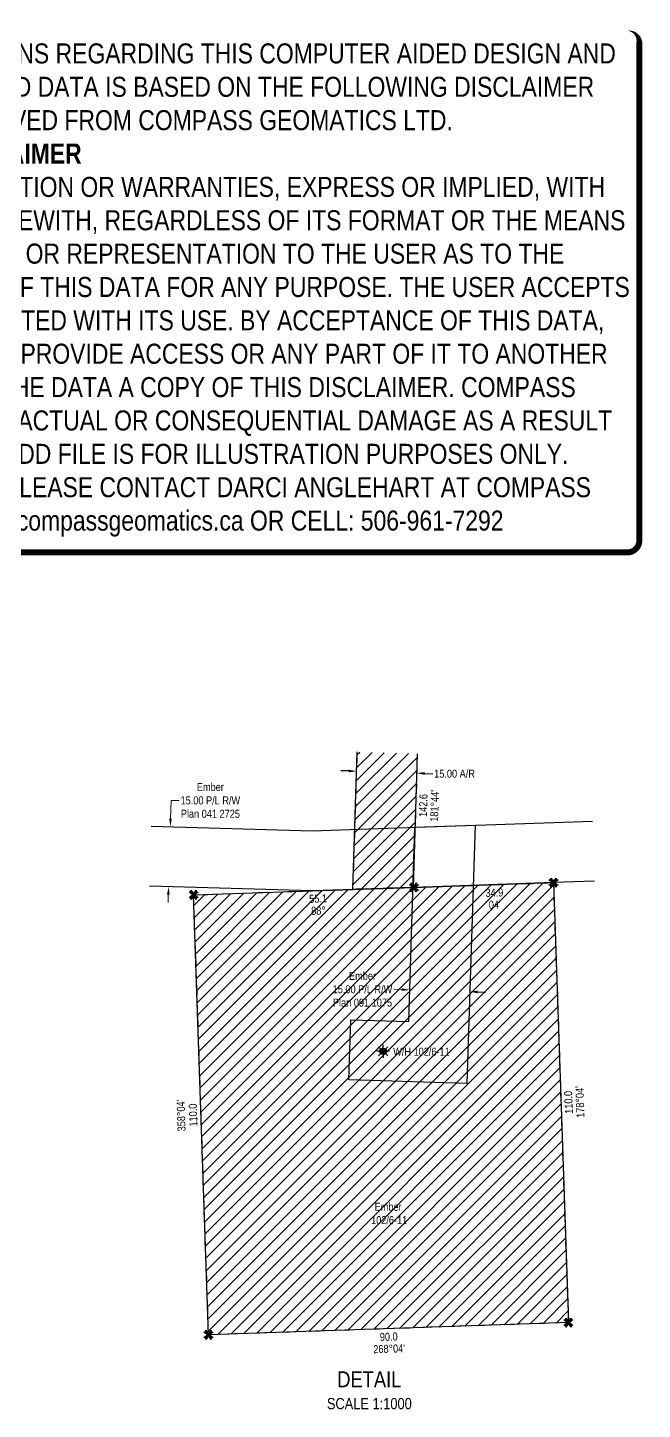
# Model space of a CAD drawing. Extents: x 350566 to 352400, y 5751636 to 5753423.
# Drawn here: x 351632 to 352400, y 5751697 to 5753423 of the extents above; entities that cross this region are included whole.
import ezdxf
from ezdxf.enums import TextEntityAlignment as Align

# ---------------------------------------------------------------- set-up
doc = ezdxf.new("R2010")
doc.units = 0
doc.header["$LTSCALE"] = 5
doc.header["$PDSIZE"] = 0.5
doc.linetypes.add('foc-ACCESSROAD', pattern=[3.75, 2.5, -1.25])
doc.layers.get('Defpoints').update_dxf_attribs({"color": 9})
for name, color, linetype in [('C-AR', 13, 'foc-ACCESSROAD'), ('C-RW', 13, 'Continuous'), ('C-WS', 13, 'foc-ACCESSROAD'), ('C-WS-S', 8, 'Continuous'), ('CG-NOTES', 7, 'Continuous'), ('L-BD', 7, 'Continuous'), ('L-MON', 1, 'Continuous'), ('P-PROPOSED', 10, 'Continuous'), ('P-TXT', 4, 'Continuous')]:
    doc.layers.add(name, color=color, linetype=linetype)
doc.layers.add('C-RW-T', color=13, linetype='Continuous', lineweight=9)
doc.layers.add('C-WS-T', color=13, linetype='Continuous', lineweight=9)
doc.layers.add('DISCLAIMER', color=7, linetype='Continuous', plot=False)
doc.layers.add('P-PROPOSED-EXISTING-H', color=7, linetype='Continuous', true_color=0xffeebd)
doc.styles.add('175L', font='ARIALN.TTF', dxfattribs={"height": 20})
doc.styles.add('80', font='ARIALN.TTF', dxfattribs={"height": 10})
doc.styles.add('80CG', font='ARIALN.TTF', dxfattribs={"height": 10})
doc.styles.add('80L', font='ARIALN.TTF', dxfattribs={"height": 10})
doc.dimstyles.new('Compass 5 000', dxfattribs={"dimscale": 5, "dimtxt": 9, "dimasz": 2, "dimexe": 0.2, "dimexo": 0.0625, "dimgap": 0.5, "dimtad": 0, "dimtih": 1, "dimtoh": 1, "dimzin": 0, "dimdsep": 46, "dimtxsty": '80CG', "dimcen": 0.1, "dimse1": 1, "dimse2": 1, "dimclrd": 256, "dimclrt": 256, "dimaunit": 1, "dimadec": 4, "dimazin": 0, "dimtfac": 0.06, "dimtofl": 0, "dimtmove": 0, "dimatfit": 1, "dimfxl": 0.2, "dimtolj": 1, "dimtzin": 0, "dimlwd": -1, "dimarcsym": 0})
pattern_1 = [(45, (94.686, 2588.23), (-7.85560252, 7.85560252), [])]

# ---------------------------------------------------------------- blocks, each defined once
blk = doc.blocks.new('GAS')
h = blk.add_hatch(color=255)
h.dxf.hatch_style = 1
edge = h.paths.add_edge_path()
edge.add_arc((0, 0), 0.9, 0, 360)
for p, q in [((-0.81, 0), (-1.62, 0)), ((-0.57, 0.57), (-1.14, 1.14)), ((0, 0.81), (0, 1.62)), ((0.57, 0.57), (1.14, 1.14)), ((1.62, 0), (0.81, 0)), ((-0.57, -0.57), (-1.14, -1.14)), ((0, -0.81), (0, -1.62)), ((1.14, -1.14), (0.57, -0.57))]:
    blk.add_line(p, q)
blk.add_circle((0, 0), 0.8)
blk = doc.blocks.new('TEMP')
h = blk.add_hatch(color=255)
h.dxf.hatch_style = 1
h.paths.add_polyline_path([(0, 0.25), (-0.67, 1.15), (-0.67, 0.67), (-1.15, 0.67), (-0.25, 0), (-1.15, -0.67), (-0.67, -0.67), (-0.67, -1.15), (0, -0.25), (0.67, -1.15), (0.67, -0.67), (1.15, -0.67), (0.25, 0), (1.15, 0.67), (0.67, 0.67), (0.67, 1.15)])
h.paths.add_polyline_path([(0.57, 0.85), (0.57, 0.57), (0.85, 0.57), (0.08, 0), (0.85, -0.57), (0.57, -0.57), (0.57, -0.85), (0, -0.08), (-0.57, -0.85), (-0.57, -0.57), (-0.85, -0.57), (-0.08, 0), (-0.85, 0.57), (-0.57, 0.57), (-0.57, 0.85), (0, 0.08)], flags=16)
h = blk.add_hatch(color=1)
h.dxf.hatch_style = 1
h.paths.add_polyline_path([(0, 0.08), (-0.57, 0.85), (-0.57, 0.57), (-0.85, 0.57), (-0.08, 0), (-0.85, -0.57), (-0.57, -0.57), (-0.57, -0.85), (0, -0.08), (0.57, -0.85), (0.57, -0.57), (0.85, -0.57), (0.08, 0), (0.85, 0.57), (0.57, 0.57), (0.57, 0.85)])
at = {"color": 1}
for p, q in [((-0.08, 0), (0.08, 0)), ((0, 0.08), (0, -0.08))]:
    blk.add_line(p, q, dxfattribs=at)
at = {"color": 255, "flags": 128}
blk.add_lwpolyline([(-0.25, 0), (-1.15, 0.67), (-0.67, 0.67), (-0.67, 1.15), (0, 0.25), (0.67, 1.15), (0.67, 0.67), (1.15, 0.67), (0.25, 0), (1.15, -0.67), (0.67, -0.67), (0.67, -1.15), (0, -0.25), (-0.67, -1.15), (-0.67, -0.67), (-1.15, -0.67)], close=True, dxfattribs=at)
at = {"color": 1, "flags": 128}
blk.add_lwpolyline([(-0.08, 0), (-0.85, 0.57), (-0.57, 0.57), (-0.57, 0.85), (0, 0.08), (0.57, 0.85), (0.57, 0.57), (0.85, 0.57), (0.08, 0), (0.85, -0.57), (0.57, -0.57), (0.57, -0.85), (0, -0.08), (-0.57, -0.85), (-0.57, -0.57), (-0.85, -0.57)], close=True, dxfattribs=at)
blk = doc.blocks.new('*D435')
at = {"layer": 'C-RW-T', "transparency": 16777216}
for p, q in [((352099.4, 5752221.1), (352089.4, 5752221.4)), ((352194.3, 5752218), (352204.3, 5752217.7))]:
    blk.add_line(p, q, dxfattribs=at)
for points in [[(352099.5, 5752222.7), (352099.3, 5752219.4), (352109.4, 5752220.7)], [(352194.4, 5752219.7), (352194.3, 5752216.4), (352184.3, 5752218.4)]]:
    blk.add_solid(points, dxfattribs=at)
at = {"layer": 'Defpoints', "color": 0, "transparency": 16777216}
for p in [(352110.1, 5752244.1), (352185.1, 5752241.7), (352184.3, 5752218.4)]:
    blk.add_point(p, dxfattribs=at)
at = {"layer": 'C-RW-T', "transparency": 16777216, "insert": (352050.3, 5752221.4), "char_height": 10, "attachment_point": 5, "style": '80CG'}
blk.add_mtext('\\A1;Ember\\P15.00 P/L R/W\\PPlan 091 1075', dxfattribs=at)
blk = doc.blocks.new('*D436')
at = {"layer": 'Defpoints', "color": 0, "transparency": 16777216}
for p in [(352043, 5752493.8), (352041.5, 5752446), (352116.5, 5752443.6)]:
    blk.add_point(p, dxfattribs=at)
at = {"layer": 'P-TXT', "transparency": 16777216}
for p, q in [((352033.1, 5752494.1), (352023.1, 5752494.4)), ((352128, 5752491.1), (352138, 5752490.7))]:
    blk.add_line(p, q, dxfattribs=at)
for points in [[(352033.1, 5752495.7), (352033, 5752492.4), (352043, 5752493.8)], [(352128, 5752492.7), (352127.9, 5752489.4), (352118, 5752491.4)]]:
    blk.add_solid(points, dxfattribs=at)
at = {"layer": 'P-TXT', "transparency": 16777216, "insert": (352165.3, 5752490.7), "char_height": 10, "attachment_point": 5, "style": '80CG'}
blk.add_mtext('\\A1;15.00 A/R', dxfattribs=at)
blk = doc.blocks.new('*D437')
at = {"layer": 'C-RW-T', "transparency": 16777216}
for p, q in [((351810.5, 5752434.6), (351811.1, 5752457.3)), ((351811.1, 5752457.3), (351821.1, 5752457.3)), ((351807.7, 5752339.8), (351807.4, 5752329.8))]:
    blk.add_line(p, q, dxfattribs=at)
for points in [[(351808.8, 5752434.7), (351812.1, 5752434.6), (351810.2, 5752424.6)], [(351806, 5752339.8), (351809.3, 5752339.7), (351808, 5752349.8)]]:
    blk.add_solid(points, dxfattribs=at)
at = {"layer": 'Defpoints', "color": 0, "transparency": 16777216}
for p in [(351810.2, 5752424.6), (351834.7, 5752423.9), (351832.5, 5752349)]:
    blk.add_point(p, dxfattribs=at)
at = {"layer": 'C-RW-T', "transparency": 16777216, "insert": (351860.2, 5752457.3), "char_height": 10, "attachment_point": 5, "style": '80CG'}
blk.add_mtext('\\A1;Ember\\P15.00 P/L R/W\\PPlan 041 2725', dxfattribs=at)
blk = doc.blocks.new('Disclaimer_Legal')
at = {"layer": 'DISCLAIMER', "color": 254, "flags": 128}
blk.add_lwpolyline([(-3612.9, -1104.6, 37.5, 37.5, 0), (4096.1, -1104.6, 37.5, 37.5, 0.414214), (4171.1, -1029.6, 37.5, 37.5, 0), (4171.1, 2078.7, 37.5, 0, 0.414214), (4096.1, 2153.7, 0, 0, 0), (-3612.9, 2153.7, 0, 0, 0.414214), (-3687.9, 2078.7, 0, 0, 0), (-3687.9, -1029.6, 0, 37.5, 0.414214)], format="xyseb", close=True, dxfattribs=at)
at = {"layer": 'DISCLAIMER', "color": 254, "insert": (241.6, 533.9), "char_height": 125, "width": 7717.568, "attachment_point": 5, "style": '80'}
blk.add_mtext('NOTICE TO THE CORPORATION, PERSON &/OR PERSONS REGARDING THIS COMPUTER AIDED DESIGN AND DRAFTING (CADD) FILES. ACCEPTANCE OF THE CADD DATA IS BASED ON THE FOLLOWING DISCLAIMER WHICH COVERS ALL CADD DATA RECIEVED FROM COMPASS GEOMATICS LTD.\\P{\\fArial Narrow|b1|i0|c0|p34;DISCLAIMER}\\PCOMPASS GEOMATICS LTD. MAKES NO REPRESENTATION OR WARRANTIES, EXPRESS OR IMPLIED, WITH RESPECT TO THE REUSE OF THE DATA PROVIDED HEREWITH, REGARDLESS OF ITS FORMAT OR THE MEANS OF ITS TRANSMISSION. THERE IS NO GUARANTEE OR REPRESENTATION TO THE USER AS TO THE ACCURACY, CURRENCY, SUITABILITY OR RELIABILITY OF THIS DATA FOR ANY PURPOSE. THE USER ACCEPTS THE DATA "AS IS", AND ASSUMES ALL RISKS ASSOCIATED WITH ITS USE. BY ACCEPTANCE OF THIS DATA, THE USER AGREES NOT TO TRANSMIT THIS DATA OR PROVIDE ACCESS OR ANY PART OF IT TO ANOTHER PARTY UNLESS THE USER SHALL INCLUDE WITH THE DATA A COPY OF THIS DISCLAIMER. COMPASS GEOMATICS LTD. ASSUMES NO RESPONSIBILITY FOR ACTUAL OR CONSEQUENTIAL DAMAGE AS A RESULT OF ANY USER\'S RELIANCE ON THIS DATA. THIS CADD FILE IS FOR ILLUSTRATION PURPOSES ONLY.\\PIF YOU REQUIRE MORE ACCURATE INFORMATION, PLEASE CONTACT DARCI ANGLEHART AT COMPASS GEOMATICS LTD. VIA EMAIL: darci.anglehart@compassgeomatics.ca OR CELL: 506-961-7292', dxfattribs=at)

msp = doc.modelspace()

# ---------------------------------------------------------------- hatches: boundary and pattern name
at = {"layer": 'P-PROPOSED-EXISTING-H'}
h = msp.add_hatch(dxfattribs=at)
h.set_pattern_fill('ANSI31', color=256, scale=3.499055, style=0)
h.set_pattern_definition(pattern_1)
h.paths.add_polyline_path([(352118.754, 5752515.507), (352043.812, 5752517.886), (352038.362, 5752346.174), (352113.46, 5752348.719)])
h = msp.add_hatch(dxfattribs=at)
h.set_pattern_fill('ANSI31', color=256, scale=3.499055, style=0)
h.set_pattern_definition(pattern_1)
h.paths.add_polyline_path([(351987.76, 5752344.46), (352114.603, 5752348.758), (352288.906, 5752354.665), (352307.528, 5751805.128), (351857.908, 5751789.892), (351839.286, 5752339.428)])

# ---------------------------------------------------------------- linework, layer by layer
at = {"layer": 'C-AR', "flags": 128}
msp.add_lwpolyline([(352118.754, 5752515.507), (352113.46, 5752348.719), (352038.362, 5752346.174), (352043.812, 5752517.886)], dxfattribs=at)
at = {"layer": 'C-RW', "flags": 128}
for points in [[(351786.312, 5752425.333), (351987.34, 5752419.415), (352117.255, 5752423.87), (352192.355, 5752426.415), (352337.82, 5752431.349)], [(352340.359, 5752356.408), (352288.906, 5752354.665), (352114.8, 5752348.765), (351987.76, 5752344.46), (351784.109, 5752350.452)]]:
    msp.add_lwpolyline(points, dxfattribs=at)
msp.add_lwpolyline([(352035.682, 5752183.444), (352108.143, 5752181.207), (352115.844, 5752423.821), (352190.942, 5752426.367), (352180.708, 5752103.952), (352033.368, 5752108.5)], close=True, dxfattribs=at)
at = {"layer": 'C-WS', "flags": 128}
msp.add_lwpolyline([(351987.76, 5752344.46), (352114.603, 5752348.758), (352288.906, 5752354.665), (352307.528, 5751805.128), (351857.908, 5751789.892), (351839.286, 5752339.428)], close=True, dxfattribs=at)
at = {"layer": 'P-PROPOSED'}
msp.add_lwpolyline([(352118.754, 5752515.507), (352113.46, 5752348.719), (352038.362, 5752346.174), (352043.812, 5752517.886)], dxfattribs=at)
msp.add_lwpolyline([(351987.76, 5752344.46), (352114.603, 5752348.758), (352288.906, 5752354.665), (352307.528, 5751805.128), (351857.908, 5751789.892), (351839.286, 5752339.428)], close=True, dxfattribs=at)

# ---------------------------------------------------------------- block references
at = {"layer": 'C-WS-S', "color": 1, "xscale": 4.99865, "yscale": 4.99865, "zscale": 4.99865}
msp.add_blockref('GAS', (352076.092, 5752143.998), dxfattribs=at)
at = {"layer": 'DISCLAIMER', "xscale": 0.2, "yscale": 0.2, "zscale": 0.2}
msp.add_blockref('Disclaimer_Legal', (351561.994, 5752988.053), dxfattribs=at)
at = {"layer": 'L-MON', "color": 1, "xscale": 4.99865, "yscale": 4.99865, "zscale": 4.99865}
for p in [(352114.603, 5752348.758), (352288.906, 5752354.665), (351839.286, 5752339.428), (352307.528, 5751805.128), (351857.908, 5751789.892)]:
    msp.add_blockref('TEMP', p, dxfattribs=at)

# ---------------------------------------------------------------- texts
at = {"layer": 'C-WS-T', "char_height": 9.9973, "attachment_point": 1, "style": '175L'}
for s, width, insert in [('\\pi0.12841;W/H 102/6-11', 68.63535, (352088.482, 5752148.447)), ('\\pi5.1066;Ember\\P\\pi0.66374;102/6-11', 43.19202, (352060.341, 5751954.806))]:
    msp.add_mtext_dynamic_manual_height_columns(s, width=width, gutter_width=99.973, heights=[0], dxfattribs=dict(at, insert=insert))
at = {"layer": 'CG-NOTES', "color": 3, "insert": (352058.823, 5751720.547), "char_height": 19.9946, "width": 161.81779, "attachment_point": 5, "style": '80CG'}
msp.add_mtext('DETAIL\\P{\\H0.7x;SCALE 1:1000}', dxfattribs=at)
at = {"layer": 'L-BD', "style": '80L'}
for s, rotation, p in [('142.6', 88.0901, (352126.095, 5752451.008)), ("181%%d44'", 88.0901, (352140.333, 5752450.533)), ('55.1', 1.940875, (351994.793, 5752334.695)), ('34.9', 1.940875, (352215.063, 5752342.159)), ("04'", 1.940875, (352215.571, 5752327.172)), ('88%%D', 1.940875, (351995.301, 5752319.708)), ('110.0', 91.940875, (352307.709, 5752080.218)), ("178%%d04'", 91.940875, (352321.947, 5752080.701)), ("358%%d04'", 91.9408, (351823.618, 5752063.814)), ('110.0', 91.9408, (351838.605, 5752064.322)), ('90.0', 1.940875, (352083.057, 5751787.519)), ("268%%d04'", 1.940875, (352083.565, 5751772.531))]:
    msp.add_text(s, height=9.9973, rotation=rotation, dxfattribs=at).set_placement(p, align=Align.MIDDLE)

# ---------------------------------------------------------------- dimensions: what is measured, and where the dimension line sits
at = {"layer": 'C-RW-T'}
for base, p1, p2, angle, text, picture, middle in [((351810.174, 5752424.63), (351832.486, 5752349.028), (351834.69, 5752423.908), 88.313771, 'Ember\\P15.00 P/L R/W\\PPlan 041 2725', '*D437', (351860.221, 5752457.269)), ((352184.339, 5752218.362), (352110.14, 5752244.135), (352185.084, 5752241.747), 358.175334, 'Ember\\P15.00 P/L R/W\\PPlan 091 1075', '*D435', (352050.32, 5752221.386))]:
    dim = msp.add_linear_dim(base=base, p1=p1, p2=p2, angle=angle, text=text, dimstyle='Compass 5 000', dxfattribs=at)
    dim.commit()
    dim.dimension.update_dxf_attribs({"geometry": picture, "text_midpoint": middle, "dimtype": 161})
at = {"layer": 'P-TXT', "color": 1}
dim = msp.add_linear_dim(base=(352043.047, 5752493.755), p1=(352116.472, 5752443.59), p2=(352041.53, 5752445.969), angle=178.1819, text='15.00 A/R', dimstyle='Compass 5 000', dxfattribs=at)
dim.commit()
dim.dimension.update_dxf_attribs({"geometry": '*D436', "text_midpoint": (352165.26, 5752490.742), "dimtype": 161})

doc.saveas('drawing.dxf')
